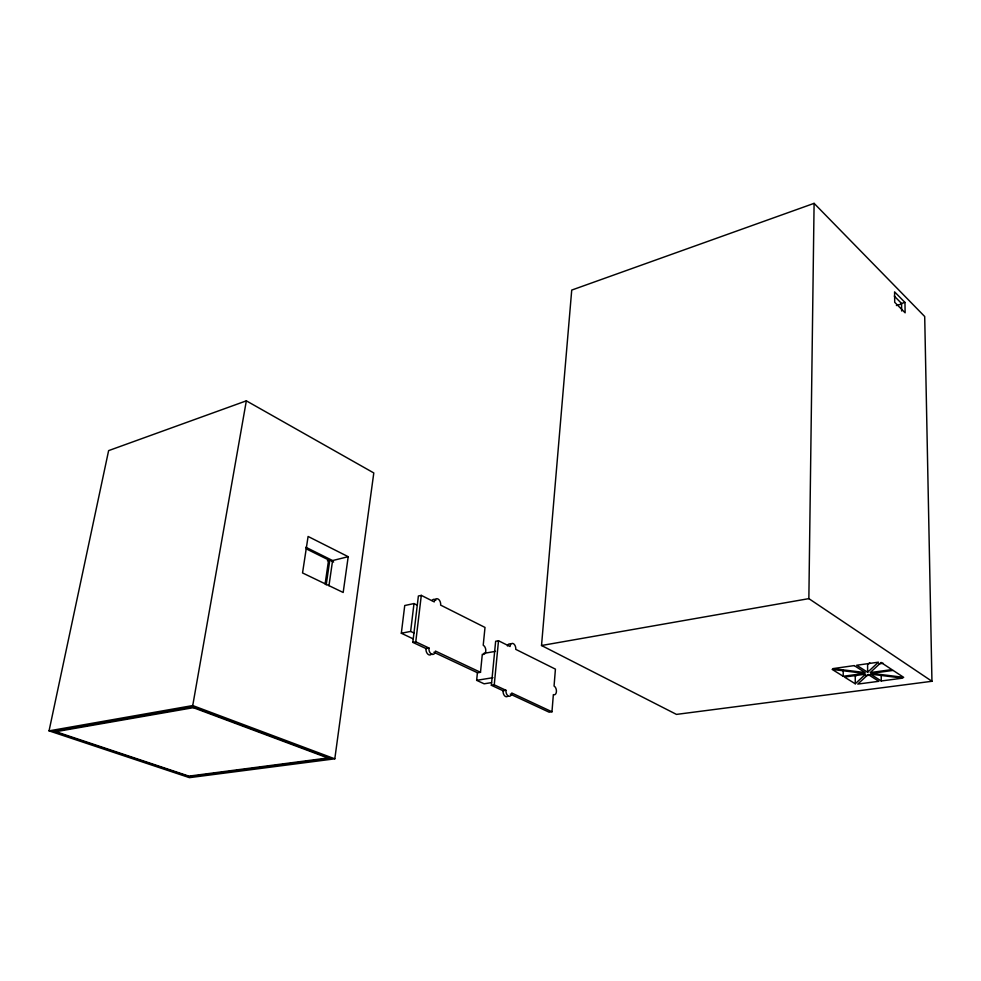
<?xml version="1.0" encoding="UTF-8"?>
<svg xmlns="http://www.w3.org/2000/svg" width="981" height="981" viewBox="0 0 981 981"><rect width="100%" height="100%" fill="white"/><g stroke="black" fill="none" stroke-linecap="round" stroke-linejoin="round"><path stroke-width="1.47" d="M855.248 683.782L865.573 674.168L844.445 677.049L855.248 683.782L855.26 676.461L857.32 674.511M843.194 676.277L832.146 669.41L864.347 673.383L843.194 676.277L843.219 670.366M931.95 681.28L808.859 598.631L814.095 203.349L571.727 290.082L541.524 645.51L676.461 714.401L931.95 681.28L924.703 316.52L814.095 203.349M551.972 711.789L553.358 694.609A4.5 2.661 80.8 0 0 556.411 691.642A4.5 2.661 80.8 0 0 554.057 686.075L555.418 669.14L515.773 649.361A4.598 2.808 79.7 0 0 513.308 643.622A4.598 2.808 79.7 0 0 510.059 646.516L498.507 640.752L495.65 641.28L491.371 685.29L503.094 690.747L505.975 690.305A4.66 2.869 80.9 0 0 508.452 696.081A4.66 2.869 80.9 0 0 511.763 693.003L551.972 711.789L549.115 712.181L510.267 694.094M505.975 690.305L494.252 684.836L498.507 640.752M491.518 682.617L484.124 683.806L476.643 680.336L477.379 673.076M480.494 672.304L482.309 654.229A4.77 2.98 79.7 0 0 485.779 651.212A4.77 2.98 79.7 0 0 483.216 645.253L485.006 627.435L440.653 605.118A4.88 3.151 78.2 0 0 437.967 598.962A4.88 3.151 78.2 0 0 434.252 601.893L421.303 595.381L418.384 596.007L412.829 642.371L425.999 648.564L428.942 648.012A4.954 3.225 79.7 0 0 431.665 654.217A4.954 3.225 79.7 0 0 435.441 651.077L480.494 672.304L477.575 672.782L433.872 652.255M428.942 648.012L415.772 641.807L421.303 595.381M413.957 633.003L410.634 631.421L413.994 603.56L404.736 605.522L401.327 633.248L413.148 638.839M334.803 758.828L373.798 472.952L246.341 400.837L108.621 450.622L49.05 730.857L189.468 777.651L334.803 758.828L192.73 705.56L49.05 730.857M348.206 556.693L343.178 592.475L302.54 572.941L308.095 536.46L348.206 556.693L332.596 560.556L305.851 547.263M325.103 584.026L328.61 559.943L306.133 548.784M326.195 584.897L329.788 560.139L333.626 562.039M328.966 585.694L332.596 560.556M192.73 705.56L246.341 400.837M869.767 662.739L867.609 664.787L867.621 672.255L856.683 665.253L878.436 662.175L867.621 672.255M894.28 296.078L901.564 303.46L904.973 302.43L905.12 312.804L894.709 302.307L894.586 291.872L904.973 302.43M896.389 305.52L901.564 303.975M327.396 560.727L329.788 560.139M401.327 633.248L410.634 631.421M412.829 642.371L415.772 641.807M483.719 653.407L495.515 651.335M541.524 645.51L808.859 598.631M476.643 680.336L492.953 677.687M491.371 685.29L494.252 684.836M878.841 663.892L883.17 663.279M865.291 675.75L869.791 675.136M881.257 680.973L902.765 678.129L870.588 674.155L881.257 680.973L881.22 675.063M413.994 603.56L417.281 605.191M901.564 303.46L901.662 311.002M431.799 653.738A4.942 3.225 79.7 0 1 427.9 654.192A4.942 3.225 79.7 0 1 425.999 648.564M432.032 600.458A4.88 3.151 78.2 0 1 435.883 600.151M507.753 696.179A4.66 2.869 81 0 1 504.504 695.664A4.66 2.869 81 0 1 503.094 690.747M507.41 645.952A4.586 2.808 79.7 0 1 510.476 644.137M868.16 674.487L857.786 684.088L878.841 681.305L868.16 674.487M881.085 662.506L870.221 672.574L891.888 669.606L881.085 662.506M193.098 706.835L53.146 731.36L189.137 776.744L330.658 758.325L193.098 706.835M193.343 707.681L55.868 731.691L188.928 776.13L327.899 757.982L193.343 707.681M854.23 665.596L832.943 668.613L865.193 672.586L854.23 665.596M893.102 670.403L871.447 673.358L903.673 677.344L893.102 670.403"/></g></svg>
